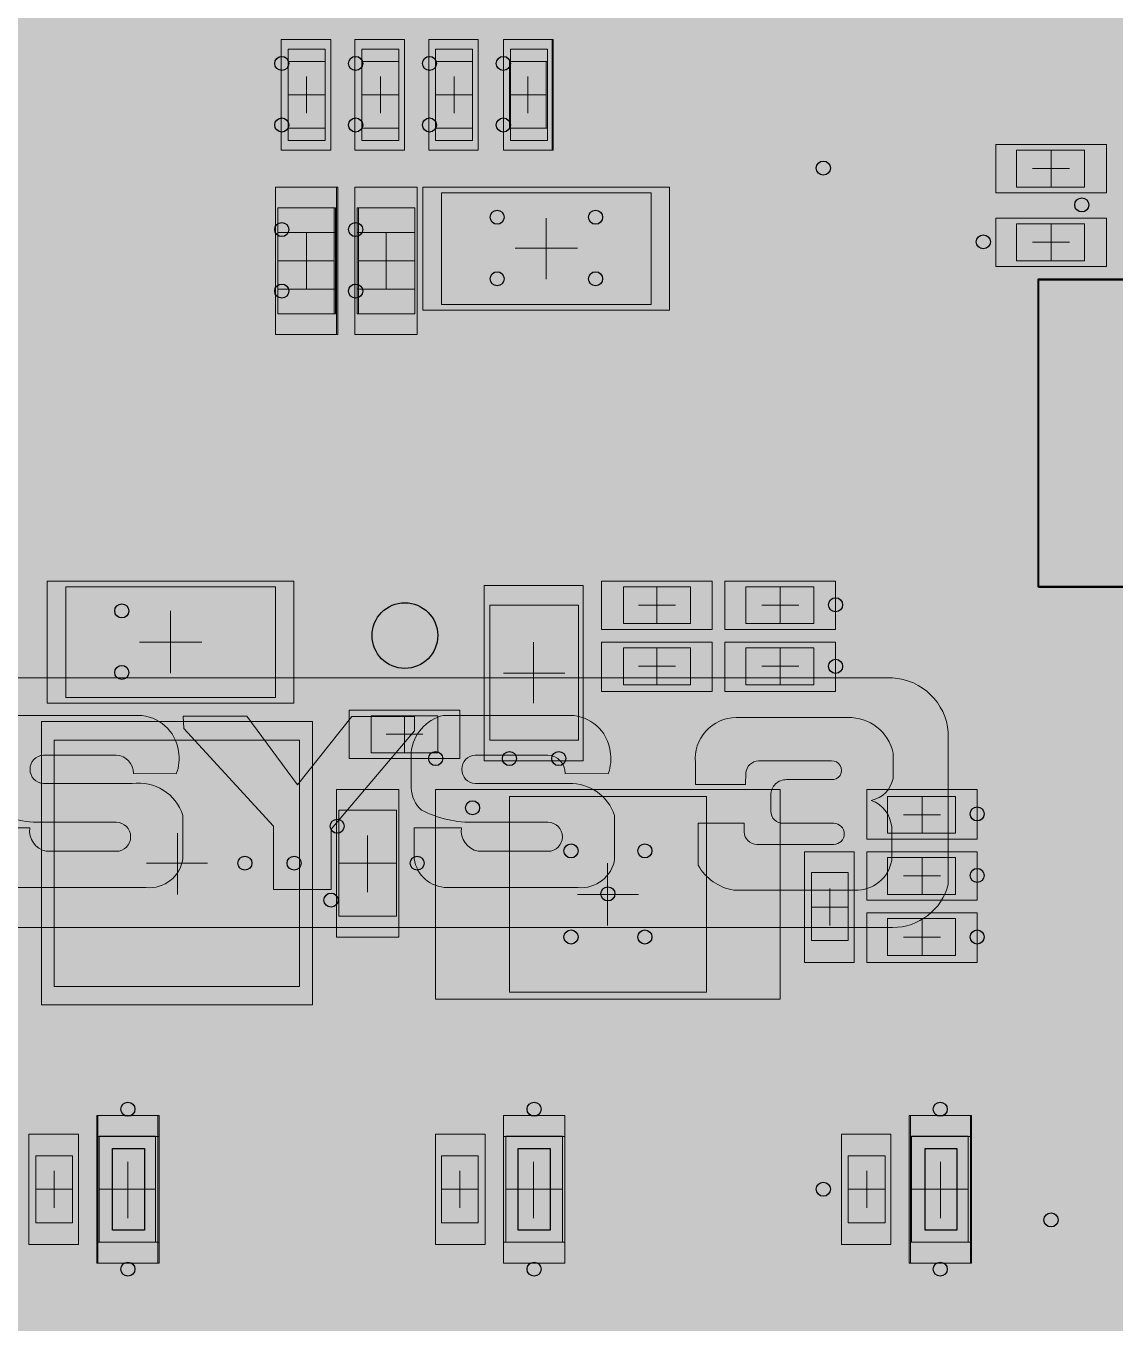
# Model space of a CAD drawing. Header units: metres. Extents: x 18 to 150, y 19 to 107.
# Drawn here: x 87.94 to 105.64, y 40.92 to 62.01 of the extents above; entities that cross this region are included whole.
import ezdxf

# ---------------------------------------------------------------- set-up
doc = ezdxf.new("R2010")
doc.units = ezdxf.units.M
for name, color, linetype, lineweight in [('7-SEG', 253, 'Continuous', 0), ('CAPACITOR', 43, 'Continuous', 0), ('LED_GREEN', 80, 'Continuous', 0)]:
    doc.layers.add(name, color=color, linetype=linetype, lineweight=lineweight)
for name, color, linetype, lineweight, true_color in [('ANNOTATION OUTLINE', 7, 'Continuous', 0, 0xffffff), ('LED_BLB', 7, 'Continuous', 0, 0xf1eb9d), ('METAL', 7, 'Continuous', 0, 0xc1c6c8)]:
    doc.layers.add(name, color=color, linetype=linetype, lineweight=lineweight, true_color=true_color)
doc.layers.add('LED_BLB_IN', color=7, linetype='Continuous', true_color=0xbabe74)
doc.layers.add('PCB', color=7, linetype='Continuous', true_color=0x1d428a)
for name, color, linetype in [('PadHoleLayer', 156, 'Continuous'), ('PDF_Geometry', 6, 'Continuous'), ('SWITCH_BASE', 251, 'Continuous'), ('Switches', 250, 'Continuous'), ('ViaHoleLayer', 16, 'Continuous')]:
    doc.layers.add(name, color=color, linetype=linetype)

# ---------------------------------------------------------------- blocks, each defined once
blk = doc.blocks.new('*U20')
at = {"layer": 'LED_BLB_IN'}
h = blk.add_hatch(color=256, dxfattribs=at)
h.dxf.hatch_style = 1
h.paths.add_polyline_path([(-0.2588016763149099, 0.6615313378169034), (0.2588016763149028, 0.6615313378169034), (0.2588016763149028, -0.6615313378168963), (-0.2588016763149099, -0.6615313378168963)])
h = blk.add_hatch(color=256, dxfattribs=at)
h.dxf.hatch_style = 1
h.paths.add_polyline_path([(-0.2588016763149099, 0.6615313378169034), (0.2588016763149028, 0.6615313378169034), (0.2588016763149028, -0.6615313378168963), (-0.2588016763149099, -0.6615313378168963)])
at = {"layer": 'LED_GREEN', "transparency": 33554534}
h = blk.add_hatch(color=256, dxfattribs=at)
h.dxf.hatch_style = 1
h.paths.add_polyline_path([(-0.4963328445464015, 0.8615313378169063), (0.4963328445464015, 0.8615313378169063), (0.4963328445464015, -0.8615313378168992), (-0.4963328445464015, -0.8615313378168992)])
at = {"layer": 'METAL'}
h = blk.add_hatch(color=256, dxfattribs=at)
h.dxf.hatch_style = 1
h.paths.add_polyline_path([(-0.4963328445464015, 1.198637639297367), (0.4963328445464015, 1.198637639297367), (0.4963328445464015, -1.19863763929736), (-0.4963328445464015, -1.19863763929736)])
at = {"layer": 'LED_BLB_IN'}
blk.add_lwpolyline([(-0.2588016763149099, 0.6615313378169034), (0.2588016763149028, 0.6615313378169034), (0.2588016763149028, -0.6615313378168963), (-0.2588016763149099, -0.6615313378168963)], close=True, dxfattribs=at)
at = {"layer": 'LED_GREEN'}
blk.add_lwpolyline([(0.4963328445464015, -0.8616376392973564), (0.4963328445464015, 0.8606376392973658), (-0.4963328445464015, 0.8606376392973658), (-0.4963328445464015, -0.8616376392973564)], close=True, dxfattribs=at)
at = {"layer": 'METAL'}
blk.add_lwpolyline([(-0.4963328445464015, 1.198637639297367), (0.4963328445464015, 1.198637639297367), (0.4963328445464015, -1.19863763929736), (-0.4963328445464015, -1.19863763929736)], close=True, dxfattribs=at)
blk = doc.blocks.new('*U4')
at = {"layer": 'METAL'}
h = blk.add_hatch(color=254, dxfattribs=at)
h.dxf.hatch_style = 1
h.paths.add_polyline_path([(-2.109041830156157, 2.500205069313413), (-2.109041830156162, 4.059041830156125), (-1.209041830156157, 4.059041830156128), (-1.209041830156151, 2.500205069313416)])
h = blk.add_hatch(color=254, dxfattribs=at)
h.dxf.hatch_style = 1
h.paths.add_polyline_path([(2.090163877273229, 2.500205069313428), (2.090163877273223, 4.059041830156139), (1.190163877273217, 4.059041830156136), (1.190163877273223, 2.500205069313425)])
h = blk.add_hatch(color=256, dxfattribs=at)
h.dxf.hatch_style = 1
h.paths.add_polyline_path([(-2.500205069313425, -2.500205069313422), (-2.500205069313443, 2.500205069313411), (2.500205069313411, 2.500205069313429), (2.500205069313429, -2.500205069313404)])
h = blk.add_hatch(color=254, dxfattribs=at)
h.dxf.hatch_style = 1
h.paths.add_polyline_path([(-2.109041830156139, -2.518858284662028), (-2.109041830156133, -4.077695045504739), (-1.209041830156128, -4.077695045504736), (-1.209041830156133, -2.518858284662024)])
h = blk.add_hatch(color=254, dxfattribs=at)
h.dxf.hatch_style = 1
h.paths.add_polyline_path([(2.090163877273246, -2.518858284662012), (2.090163877273252, -4.077695045504725), (1.190163877273246, -4.077695045504727), (1.190163877273241, -2.518858284662016)])
at = {"layer": 'Switches'}
h = blk.add_hatch(color=256, dxfattribs=at)
h.dxf.hatch_style = 1
edge = h.paths.add_edge_path()
edge.add_arc((-1.659041830156151, 1.659041830156132), 0.45, 90.0000000000002, 450.0000000000002)
h = blk.add_hatch(color=256, dxfattribs=at)
h.dxf.hatch_style = 1
edge = h.paths.add_edge_path()
edge.add_arc((1.640163877273229, 1.659041830156144), 0.45, 90.00000000000023, 450.0000000000002, ccw=False)
h = blk.add_hatch(color=256, dxfattribs=at)
h.dxf.hatch_style = 1
edge = h.paths.add_edge_path()
edge.add_arc((-0.00943897644145505, -0.009326607674285758), 1.259326511255622, 90.0000000000002, 450.0000000000002)
h = blk.add_hatch(color=256, dxfattribs=at)
h.dxf.hatch_style = 1
edge = h.paths.add_edge_path()
edge.add_arc((-1.659041830156139, -1.677695045504744), 0.45, 270.0000000000002, 630.0000000000002, ccw=False)
h = blk.add_hatch(color=256, dxfattribs=at)
h.dxf.hatch_style = 1
edge = h.paths.add_edge_path()
edge.add_arc((1.640163877273241, -1.677695045504732), 0.45, 270.0000000000002, 630.0000000000002)
at = {"layer": 'SWITCH_BASE'}
blk.add_lwpolyline([(-2.500205069313425, -2.500205069313422), (-2.500205069313443, 2.500205069313411), (2.500205069313411, 2.500205069313429), (2.500205069313429, -2.500205069313404)], close=True, dxfattribs=at)
blk = doc.blocks.new('CAP_MED')
at = {"layer": 'CAPACITOR'}
h = blk.add_hatch(color=256, dxfattribs=at)
h.dxf.hatch_style = 1
h.paths.add_polyline_path([(-0.4681844683727832, 0.861475153433318), (0.4681844683727832, 0.861475153433318), (0.4681844683727832, -0.8614751534333323), (-0.4681844683727832, -0.8614751534333323)])
at = {"layer": 'METAL'}
h = blk.add_hatch(color=256, dxfattribs=at)
h.dxf.hatch_style = 1
h.paths.add_polyline_path([(-0.5056032678371167, 1.198581454913779), (0.505715636604279, 1.198581454913779), (0.505715636604279, -1.198581454913779), (-0.5056032678371167, -1.198581454913779)])
h = blk.add_hatch(color=256, dxfattribs=at)
h.dxf.hatch_style = 1
h.paths.add_polyline_path([(-0.4681844683727832, 0.4614751534333124), (-0.4681844683727832, 0.861475153433318), (0.4681844683727832, 0.861475153433318), (0.4681844683727832, 0.4614751534333124)])
h = blk.add_hatch(color=256, dxfattribs=at)
h.dxf.hatch_style = 1
h.paths.add_polyline_path([(-0.4681844683727832, -0.8614751534333323), (-0.4681844683727832, -0.4614751534333266), (0.4681844683727832, -0.4614751534333266), (0.4681844683727832, -0.8614751534333323)])
at = {"layer": '7-SEG'}
for points in [[(-0.4681844683727832, 0.4614751534333124), (-0.4681844683727832, 0.861475153433318), (0.4681844683727832, 0.861475153433318), (0.4681844683727832, 0.4614751534333124)], [(-0.4681844683727832, -0.8614751534333323), (-0.4681844683727832, -0.4614751534333266), (0.4681844683727832, -0.4614751534333266), (0.4681844683727832, -0.8614751534333323)]]:
    blk.add_lwpolyline(points, close=True, dxfattribs=at)
at = {"layer": 'CAPACITOR'}
blk.add_lwpolyline([(-0.4681844683727832, 0.861475153433318), (0.4681844683727832, 0.861475153433318), (0.4681844683727832, -0.8614751534333323), (-0.4681844683727832, -0.8614751534333323), (-0.4681844683727832, 0.861475153433318)], dxfattribs=at)
at = {"layer": 'METAL'}
blk.add_lwpolyline([(-0.5056032678371167, 1.198581454913779), (0.505715636604279, 1.198581454913779), (0.505715636604279, -1.198581454913779), (-0.5056032678371167, -1.198581454913779)], close=True, dxfattribs=at)
blk = doc.blocks.new('CAP_SMALL')
at = {"layer": 'CAPACITOR'}
h = blk.add_hatch(color=256, dxfattribs=at)
h.dxf.hatch_style = 1
h.paths.add_polyline_path([(-0.2903047099582494, 0.5430782516850172), (0.3090702940740044, 0.5430782516850172), (0.3090702940740044, -0.5431906204521937), (-0.2903047099582494, -0.5431906204521937)])
at = {"layer": 'METAL'}
h = blk.add_hatch(color=256, dxfattribs=at)
h.dxf.hatch_style = 1
h.paths.add_polyline_path([(-0.4026734771184124, 0.8989501372812327), (0.4026734771184124, 0.8989501372812327), (0.4026734771184124, -0.8989501372812327), (-0.4026734771184124, -0.8989501372812327)])
h = blk.add_hatch(color=256, dxfattribs=at)
h.dxf.hatch_style = 1
h.paths.add_polyline_path([(-0.2903047099582494, 0.5430782516850172), (-0.2903047099582494, 0.7430782516850201), (0.3090702940740044, 0.7430782516850201), (0.3090702940740044, 0.5430782516850172)])
h = blk.add_hatch(color=256, dxfattribs=at)
h.dxf.hatch_style = 1
h.paths.add_polyline_path([(-0.2903047099582494, 0.5430782516850172), (0.3090702940740044, 0.5430782516850172), (0.3090702940740044, -0.5431906204521937), (-0.2903047099582494, -0.5431906204521937)])
h = blk.add_hatch(color=256, dxfattribs=at)
h.dxf.hatch_style = 1
h.paths.add_polyline_path([(-0.2903047099582494, -0.7431906204521965), (-0.2903047099582494, -0.5431906204521937), (0.3090702940740044, -0.5431906204521937), (0.3090702940740044, -0.7431906204521965)])
at = {"layer": '7-SEG'}
for points in [[(-0.2903047099582494, 0.5430782516850172), (-0.2903047099582494, 0.7430782516850201), (0.3090702940740044, 0.7430782516850201), (0.3090702940740044, 0.5430782516850172)], [(-0.2903047099582494, -0.7431906204521965), (-0.2903047099582494, -0.5431906204521937), (0.3090702940740044, -0.5431906204521937), (0.3090702940740044, -0.7431906204521965)]]:
    blk.add_lwpolyline(points, close=True, dxfattribs=at)
at = {"layer": 'CAPACITOR'}
blk.add_lwpolyline([(-0.2903047099582494, 0.5430782516850172), (0.3090702940740044, 0.5430782516850172), (0.3090702940740044, -0.5431906204521937), (-0.2903047099582494, -0.5431906204521937), (-0.2903047099582494, 0.5430782516850172)], dxfattribs=at)
at = {"layer": 'METAL'}
blk.add_lwpolyline([(-0.4026734771184124, 0.8989501372812327), (0.4026734771184124, 0.8989501372812327), (0.4026734771184124, -0.8989501372812327), (-0.4026734771184124, -0.8989501372812327)], close=True, dxfattribs=at)
blk.add_lwpolyline([(-0.4026734771184124, 0.8989501372812327), (0.4026734771184124, 0.8989501372812327), (0.4026734771184124, -0.8989501372812327), (-0.4026734771184124, -0.8989501372812327)], close=True, dxfattribs=at)

msp = doc.modelspace()

# ---------------------------------------------------------------- hatches: boundary and pattern name
at = {"layer": 'ANNOTATION OUTLINE'}
h = msp.add_hatch(color=256, dxfattribs=at)
h.dxf.hatch_style = 1
edge = h.paths.add_edge_path()
edge.add_line((78.8062739261868, 48.0548614909535), (78.8062739261868, 50.52602093589906))
edge.add_arc((79.76337027819466, 50.45209825816541), 0.9599468679619984, 88.10441103960301, 175.5834485212012, ccw=False)
edge.add_line((79.79512362479477, 51.41151981008602), (102.0236468322614, 51.41151981008602))
edge.add_arc((101.9688694002259, 50.44875329869313), 0.964323556966244, 4.595823029353312, 86.74361790782137, ccw=False)
edge.add_line((102.9300923893188, 50.52602093589906), (102.9300923893188, 48.0548614909535))
edge.add_arc((102.0271039428955, 48.28705692009242), 0.9323641196908994, 269.78755263277344, 345.5793220945554, ccw=False)
edge.add_line((102.0236468322614, 47.35469920972957), (79.79512362479477, 47.35469920972957))
edge.add_arc((79.70553883319053, 48.27654204013297), 0.9261855315501992, 193.84805528401, 275.55058100663445, ccw=False)
edge = h.paths.add_edge_path(flags=16)
edge.add_line((82.98510717907288, 49.79812098664058), (82.98510717907288, 50.28565594441807))
edge.add_arc((82.2950552384761, 50.00645669828133), 0.7443949890781898, 22.02855775828791, 93.100299622654)
edge.add_line((82.25479535403133, 50.74976218155803), (79.71174794811941, 50.74976218155803))
edge.add_line((79.71174794811941, 50.74976218155803), (79.71174794811941, 48.02520090088274))
edge.add_line((79.71174794811941, 48.02520090088274), (82.55474450153974, 48.02520090088274))
edge.add_arc((82.53917816188938, 48.60584227207855), 0.5808499917140921, 271.5356673328505, 352.8566010342709)
edge.add_line((83.11551961379291, 48.53361178203454), (83.11551961379291, 48.96380551460106))
edge.add_arc((82.56635778497323, 48.88065958805867), 0.5554205247676447, 8.60948664503637, 70.9379565499528)
edge.add_arc((82.42335571439168, 49.86981165395829), 0.5663075664795051, 304.9477962192029, 352.7272316233658)
h.paths.add_polyline_path([(84.3211454145735, 48.54101874441733), (84.05015283311468, 48.02520090088274), (83.07362969176825, 48.02520090088274), (84.58918395969567, 50.76279876275726), (85.77593985390968, 50.76279876275726), (87.22352061756374, 48.02520090088274), (86.28454889697014, 48.02520090088274), (85.9675480484268, 48.54101874441733)], flags=16)
edge = h.paths.add_edge_path(flags=16)
edge.add_arc((88.24020878406918, 49.92617215942875), 0.2317524088900798, 93.22415842829707, 266.7758415717029)
edge.add_line((88.22717445229637, 49.69478658247635), (89.66610231010668, 49.69478658247635))
edge.add_arc((89.77390874379276, 48.94785277577604), 0.7546736637354787, 17.67267345670001, 98.2128969886495, ccw=False)
edge.add_line((90.49296662380584, 49.17695559969366), (90.49296662380584, 48.47136299429746))
edge.add_arc((89.94821302405337, 48.55218705119573), 0.5507168170818523, 264.7258946353712, 351.5606996783325, ccw=False)
edge.add_line((89.8975908238483, 48.00380178018349), (87.77125529552563, 48.00380178018349))
edge.add_arc((87.94213641874963, 48.74045901936024), 0.7562170629560043, 200.8452384667204, 256.9401727509485, ccw=False)
edge.add_line((87.2354175385708, 48.47136299429746), (87.2334583156296, 48.97198889548929))
edge.add_line((87.2334583156296, 48.97198889548929), (88.00331063446356, 48.97198889548929))
edge.add_arc((88.34328883553252, 48.92804796470352), 0.3428060422460574, 172.6355570763972, 258.2248914790122)
edge.add_line((88.27333214077976, 48.59245588574504), (89.40796093678273, 48.59245588574504))
edge.add_arc((89.40735895159087, 48.82904106960814), 0.2365859497301298, 270.1457873896588, 449.8542126103412)
edge.add_line((89.40796093678273, 49.06562625347124), (88.22717445229637, 49.06562625347124))
edge.add_arc((88.17139637025547, 50.84213362148233), 1.777382801490396, 242.63968610301822, 271.7983596365639, ccw=False)
edge.add_arc((87.69763041194577, 49.64337799081471), 0.5118192287663368, 182.3538088287153, 227.9068199236645, ccw=False)
edge.add_line((87.18624302294506, 49.62235749353204), (87.18624302294506, 50.19952058412503))
edge.add_arc((87.87280451010915, 50.1318932777918), 0.6898841411562138, 103.51183434436763, 174.3744295424513, ccw=False)
edge.add_line((87.71161570194727, 50.80268258625028), (89.76628872081847, 50.80268258625028))
edge.add_arc((89.75680036914359, 50.13300570486025), 0.6697440961186482, 7.527248651561706, 89.18825608791849, ccw=False)
edge.add_arc((89.73990807090115, 50.09860757741394), 0.6917323320152199, -20.957002484114582, 10.169520137843108, ccw=False)
edge.add_line((90.38588168671845, 49.85119757999439), (89.68885397595318, 49.8559764429923))
edge.add_arc((89.39480755598552, 49.8637040291438), 0.2941479435310138, 358.4946044071015, 447.4370563871065)
edge.add_line((89.40796093678273, 50.15755773638114), (88.22717445229637, 50.15755773638114))
h.paths.add_polyline_path([(90.49641293767218, 50.79081757607889), (91.52944899827173, 50.78749753792693), (92.35497466297784, 49.67271383906836), (93.2358111252936, 50.78201352088354), (94.2575791374129, 50.78201352088354), (94.2575791374129, 50.55310996460435), (92.90109271400547, 48.95078820198239), (92.90109271400547, 47.9735480955643), (91.96740865678885, 47.9735480955643), (91.96740865678885, 49.00361190688784), (90.50864094697067, 50.58900067446268)], flags=16)
edge = h.paths.add_edge_path(flags=16)
edge.add_arc((95.25632042753455, 49.92617215942875), 0.2317524088900798, 93.22415842829707, 266.7758415717029)
edge.add_line((95.24328609576173, 49.69478658247635), (96.76494058034007, 49.69478658247635))
edge.add_arc((96.7892246690127, 48.9360946165473), 0.7590805070135522, 18.500095805632213, 91.83328806552078, ccw=False)
edge.add_line((97.5090782672712, 49.17695559969366), (97.5090782672712, 48.47136299429746))
edge.add_arc((96.96432466751874, 48.55218705119573), 0.5507168170818523, 264.7258946353712, 351.5606996783325, ccw=False)
edge.add_line((96.91370246731367, 48.00380178018349), (94.787366938991, 48.00380178018349))
edge.add_arc((94.79028724441767, 48.54797139389419), 0.5441774496153232, 188.0928880877149, 269.69252312995286, ccw=False)
edge.add_line((94.25152918203617, 48.47136299429746), (94.24956995909497, 48.97198889548929))
edge.add_line((94.24956995909497, 48.97198889548929), (95.01942227792892, 48.97198889548929))
edge.add_arc((95.35940047899788, 48.92804796470352), 0.3428060422460574, 172.6355570763972, 258.2248914790122)
edge.add_line((95.28944378424512, 48.59245588574504), (96.4240725802481, 48.59245588574504))
edge.add_arc((96.42347059505623, 48.82904106960814), 0.2365859497301298, 270.1457873896588, 449.8542126103412)
edge.add_line((96.4240725802481, 49.06562625347124), (95.24328609576173, 49.06562625347124))
edge.add_arc((95.18750801372083, 50.84213362148233), 1.777382801490396, 242.63968610301822, 271.7983596365639, ccw=False)
edge.add_arc((94.71374205541113, 49.64337799081471), 0.5118192287663368, 182.3538088287153, 227.9068199236645, ccw=False)
edge.add_line((94.20235466641043, 49.62235749353204), (94.20235466641043, 50.19952058412503))
edge.add_arc((94.88891615357451, 50.1318932777918), 0.6898841411562138, 103.51183434436763, 174.3744295424513, ccw=False)
edge.add_line((94.72772734541263, 50.80268258625028), (96.78240036428383, 50.80268258625028))
edge.add_arc((96.77291201260896, 50.13300570486025), 0.6697440961186482, 7.527248651561706, 89.18825608791849, ccw=False)
edge.add_arc((96.75601971436652, 50.09860757741394), 0.6917323320152199, -20.957002484114582, 10.169520137843108, ccw=False)
edge.add_line((97.40199333018381, 49.85119757999439), (96.70496561941854, 49.8559764429923))
edge.add_arc((96.41091919945089, 49.8637040291438), 0.2941479435310138, 358.4946044071015, 447.4370563871065)
edge.add_line((96.4240725802481, 50.15755773638114), (95.24328609576173, 50.15755773638114))
edge = h.paths.add_edge_path(flags=16)
edge.add_line((99.6378260609647, 49.67988333856158), (98.82257296696048, 49.67988333856158))
edge.add_line((98.82257296696048, 49.67988333856158), (98.82257296696048, 50.03464643136795))
edge.add_arc((99.4852305726912, 50.10043619079818), 0.6659154562545099, 90.23152005394542, 185.6698409540782, ccw=False)
edge.add_arc((100.3893015131348, -173.6346850582403), 224.402863286932, 89.76847994605458, 90.23152005394542, ccw=False)
edge.add_arc((101.3227996960102, 50.04042992391574), 0.7264084881927113, 11.870785716692183, 92.10932353155948, ccw=False)
edge.add_line((102.0336732111191, 50.18985594987896), (102.0336732111191, 49.77463934675779))
edge.add_arc((101.5864117895912, 49.86629150552854), 0.4565554702273399, 281.7813928323709, 348.4193527712505, ccw=False)
edge.add_arc((101.5086022898143, 48.94405187848049), 0.5051363034324532, 5.409354437590196, 70.20972485011231, ccw=False)
edge.add_line((102.0114890125003, 48.99167150879748), (102.0114890125003, 48.44375403332958))
edge.add_arc((101.4369223716705, 48.54428180115625), 0.5832946569776745, 267.6030939454391, 350.0758245525009, ccw=False)
edge.add_line((101.4125279966397, 47.96149747456059), (99.44371818143986, 47.96149747456059))
edge.add_arc((99.58026996966038, 48.76951826616946), 0.8194778767840182, 209.4870244363966, 260.40790714969506, ccw=False)
edge.add_line((98.86694136419806, 48.36614958720736), (98.86694136419806, 49.04796034653816))
edge.add_line((98.86694136419806, 49.04796034653816), (99.6156434057018, 49.04796034653816))
edge.add_line((99.6156434057018, 49.04796034653816), (99.6156434057018, 48.90938133632937))
edge.add_arc((99.82307886728208, 48.91172002370702), 0.2074486446802485, 180.6459418188213, 269.3825642689907)
edge.add_line((99.82084338453615, 48.70428342424452), (101.0686790914717, 48.70428342424452))
edge.add_arc((101.0686790914717, 48.87612188539134), 0.1718384611468196, 270, 450)
edge.add_line((101.0686790914717, 49.04796034653816), (100.2508192692451, 49.04796034653816))
edge.add_arc((100.2443740838122, 49.24401122129267), 0.1961567890929956, 179.4596274802282, 271.8829243882726, ccw=False)
edge.add_line((100.0482260186332, 49.24586120340132), (100.0482260186332, 49.50926265272619))
edge.add_arc((100.2968972959784, 49.50892057728036), 0.2486715126268448, 88.34044051986149, 179.9211832296518, ccw=False)
edge.add_line((100.3040990038157, 49.7574877846838), (101.0277786150839, 49.7574877846838))
edge.add_arc((101.0428400214595, 49.9097407560558), 0.1529961216946877, 264.3504780098234, 454.00913209352)
edge.add_line((101.0321432257485, 50.06236248391633), (99.84857286113174, 50.06236248391633))
edge.add_arc((99.85026428756946, 49.85534335983549), 0.2070260337701305, 90.46811829729587, 177.9335867042504)
edge.add_line((99.6433728822974, 49.86280828335441), (99.6378260609647, 49.67988333856158))
at = {"layer": 'PCB'}
h = msp.add_hatch(color=256, dxfattribs=at)
h.dxf.hatch_style = 1
h.paths.add_polyline_path([(25.4, 96.52), (147.32, 96.52), (147.32, 25.4), (25.4, 25.4)])
edge = h.paths.add_edge_path(flags=16)
edge.add_arc((29.21, 92.71), 1.828799999999999, 0, 360)
edge = h.paths.add_edge_path(flags=16)
edge.add_arc((29.21, 29.21), 1.828799999999999, 0, 360)
edge = h.paths.add_edge_path(flags=16)
edge.add_arc((143.51, 29.21), 1.828799999999994, 0, 360)
edge = h.paths.add_edge_path(flags=16)
edge.add_arc((143.51, 92.71), 1.828800000000002, 0, 360)

# ---------------------------------------------------------------- linework, layer by layer
at = {"layer": 'ANNOTATION OUTLINE'}
for points in [[(78.8062739261868, 48.0548614909535), (78.8062739261868, 50.52602093589906, -0.4013844606860855), (79.79512362479477, 51.41151981008602), (102.0236468322614, 51.41151981008602, -0.3746198808330872), (102.9300923893188, 50.52602093589906), (102.9300923893188, 48.0548614909535, -0.3433116314629467), (102.0236468322614, 47.35469920972957), (79.79512362479477, 47.35469920972957, -0.3724059760641038)], [(88.22717445229637, 50.15755773638114, 0.9452537189138098), (88.22717445229637, 49.69478658247635), (89.66610231010668, 49.69478658247635, -0.3666419657287718), (90.49296662380584, 49.17695559969366), (90.49296662380584, 48.47136299429746, -0.3981242584053341), (89.8975908238483, 48.00380178018349), (87.77125529552563, 48.00380178018349, -0.2497680275884146), (87.2354175385708, 48.47136299429746), (87.2334583156296, 48.97198889548929), (88.00331063446356, 48.97198889548929, 0.3918420308565022), (88.27333214077976, 48.59245588574504), (89.40796093678273, 48.59245588574504, 0.9974587617236974), (89.40796093678273, 49.06562625347124), (88.22717445229637, 49.06562625347124, -0.1279196788284098), (87.35453838189869, 49.26357964714646, -0.201422014634716), (87.18624302294506, 49.62235749353204), (87.18624302294506, 50.19952058412503, -0.3194416764976627), (87.71161570194727, 50.80268258625028), (89.76628872081847, 50.80268258625028, -0.3721997082039172), (90.42077306190276, 50.22074063265939, -0.1366563534795709), (90.38588168671845, 49.85119757999439), (89.68885397595318, 49.8559764429923, 0.4088177038018209), (89.40796093678273, 50.15755773638114)], [(95.24328609576173, 50.15755773638114, 0.9452537189138098), (95.24328609576173, 49.69478658247635), (96.76494058034007, 49.69478658247635, -0.3313632292207883), (97.5090782672712, 49.17695559969366), (97.5090782672712, 48.47136299429746, -0.3981242584053341), (96.91370246731367, 48.00380178018349), (94.787366938991, 48.00380178018349, -0.3718948536780731), (94.25152918203617, 48.47136299429746), (94.24956995909497, 48.97198889548929), (95.01942227792892, 48.97198889548929, 0.3918420308565022), (95.28944378424512, 48.59245588574504), (96.4240725802481, 48.59245588574504, 0.9974587617236974), (96.4240725802481, 49.06562625347124), (95.24328609576173, 49.06562625347124, -0.1279196788284098), (94.37065002536406, 49.26357964714646, -0.201422014634716), (94.20235466641043, 49.62235749353204), (94.20235466641043, 50.19952058412503, -0.3194416764976627), (94.72772734541263, 50.80268258625028), (96.78240036428383, 50.80268258625028, -0.3721997082039172), (97.43688470536813, 50.22074063265939, -0.1366563534795709), (97.40199333018381, 49.85119757999439), (96.70496561941854, 49.8559764429923, 0.4088177038018209), (96.4240725802481, 50.15755773638114)], [(99.6378260609647, 49.67988333856158), (98.82257296696048, 49.67988333856158), (98.82257296696048, 50.03464643136795, -0.4422952767347978), (99.48253975734474, 50.76634621053915, -0.002020396361951574), (101.2960632689249, 50.76634621053915, -0.3651493805600393), (102.0336732111191, 50.18985594987896), (102.0336732111191, 49.77463934675779, -0.2992438688992251), (101.6796304398124, 49.41935394764664, -0.2905286093814998), (102.0114890125003, 48.99167150879748), (102.0114890125003, 48.44375403332958, -0.376237514752026), (101.4125279966397, 47.96149747456059), (99.44371818143986, 47.96149747456059, -0.2259140369003718), (98.86694136419806, 48.36614958720736), (98.86694136419806, 49.04796034653816), (99.6156434057018, 49.04796034653816), (99.6156434057018, 48.90938133632937, 0.4077698861900275), (99.82084338453615, 48.70428342424452), (101.0686790914717, 48.70428342424452, 0.9999999999999999), (101.0686790914717, 49.04796034653816), (100.2508192692451, 49.04796034653816, -0.4266562971373562), (100.0482260186332, 49.24586120340132), (100.0482260186332, 49.50926265272619, -0.4223175228205889), (100.3040990038157, 49.7574877846838), (101.0277786150839, 49.7574877846838, 1.088050581276274), (101.0321432257485, 50.06236248391633), (99.84857286113174, 50.06236248391633, 0.4013157173727678), (99.6433728822974, 49.86280828335441)]]:
    msp.add_lwpolyline(points, format="xyb", close=True, dxfattribs=at)
msp.add_lwpolyline([(90.49641293767218, 50.79081757607889), (91.52944899827173, 50.78749753792693), (92.35497466297784, 49.67271383906836), (93.2358111252936, 50.78201352088354), (94.2575791374129, 50.78201352088354), (94.2575791374129, 50.55310996460435), (92.90109271400547, 48.95078820198239), (92.90109271400547, 47.9735480955643), (91.96740865678885, 47.9735480955643), (91.96740865678885, 49.00361190688784), (90.50864094697067, 50.58900067446268)], close=True, dxfattribs=at)
at = {"layer": 'PadHoleLayer'}
msp.add_circle((94.09999976, 52.09999994), 0.5334, dxfattribs=at)
at = {"layer": 'PDF_Geometry', "lineweight": 20}
for points in [[(92.09082585329577, 61.78881485912281), (92.09082585329577, 59.99091458456034), (92.89613535127688, 59.99091458456034), (92.89613535127688, 61.78881485912281)], [(94.09473553431852, 61.78881485912281), (94.09473553431852, 59.99091458456034), (93.28942603633742, 59.99091458456034), (93.28942603633742, 61.78881485912281)], [(94.48802621937907, 61.78881485912281), (94.48802621937907, 59.99091458456034), (95.29333571736016, 59.99091458456034), (95.29333571736016, 61.78881485912281)], [(95.70535453028073, 61.78881485912281), (95.70535453028073, 59.99091458456034), (96.49193590040181, 59.99091458456034), (96.49193590040181, 61.78881485912281)], [(92.20319462045593, 61.43298042978232), (92.20319462045593, 60.34674901390083), (92.80249471197675, 60.34674901390083), (92.80249471197675, 61.43298042978232)], [(94.0010948950184, 61.43298042978232), (94.0010948950184, 60.34674901390083), (93.40179480349757, 60.34674901390083), (93.40179480349757, 61.43298042978232)], [(94.60039498653921, 61.43298042978232), (94.60039498653921, 60.34674901390083), (95.19969507806003, 60.34674901390083), (95.19969507806003, 61.43298042978232)], [(95.79899516958086, 61.43298042978232), (95.79899516958086, 60.34674901390083), (96.39829526110168, 60.34674901390083), (96.39829526110168, 61.43298042978232)], [(103.7022651265117, 60.08455522386047), (105.5001654010742, 60.08455522386047), (105.5001654010742, 59.29797385373939), (103.7022651265117, 59.29797385373939)], [(104.0393714279922, 59.99091458456034), (105.1443309717337, 59.99091458456034), (105.1443309717337, 59.39161449303952), (104.0393714279922, 59.39161449303952)], [(92.989775990577, 59.39161449303952), (91.99718521399565, 59.39161449303952), (91.99718521399565, 56.99441412695623), (92.989775990577, 56.99441412695623)], [(94.3007449407788, 59.39161449303952), (94.3007449407788, 56.99441412695623), (93.28942603633742, 56.99441412695623), (93.28942603633742, 59.39161449303952)], [(98.40220494212443, 59.39161449303952), (98.40220494212443, 57.38770481201677), (94.39438558007893, 57.38770481201677), (94.39438558007893, 59.39161449303952)], [(98.10255489636401, 59.29797385373939), (98.10255489636401, 57.4813454513169), (94.69403562583935, 57.4813454513169), (94.69403562583935, 59.29797385373939)], [(92.95231973485696, 59.05450819155906), (92.0346414697157, 59.05450819155906), (92.0346414697157, 57.3315204284367), (92.95231973485696, 57.3315204284367)], [(94.26328868505875, 59.05450819155906), (94.26328868505875, 57.3315204284367), (93.34561041991749, 57.3315204284367), (93.34561041991749, 59.05450819155906)], [(103.7022651265117, 58.88595504081883), (103.7022651265117, 58.09937367069774), (105.5001654010742, 58.09937367069774), (105.5001654010742, 58.88595504081883)], [(104.0393714279922, 58.79231440151869), (105.1443309717337, 58.79231440151869), (105.1443309717337, 58.19301430999788), (104.0393714279922, 58.19301430999788)], [(92.29683525975605, 52.98659476491074), (92.29683525975605, 51.00141321174802), (88.28901589771056, 51.00141321174802), (88.28901589771056, 52.98659476491074)], [(99.09514567294538, 52.98659476491074), (99.09514567294538, 52.20001339478966), (97.29724539838291, 52.20001339478966), (97.29724539838291, 52.98659476491074)], [(101.0990553539681, 52.98659476491074), (101.0990553539681, 52.20001339478966), (99.30115507940566, 52.20001339478966), (99.30115507940566, 52.98659476491074)], [(91.99718521399565, 52.89295412561061), (91.99718521399565, 51.09505385104814), (88.58866594347097, 51.09505385104814), (88.58866594347097, 52.89295412561061)], [(96.9975953526225, 52.91168225347064), (96.9975953526225, 50.06500681874673), (95.3869763566603, 50.06500681874673), (95.3869763566603, 52.91168225347064)], [(98.73931124360489, 52.89295412561061), (97.6530798277234, 52.89295412561061), (97.6530798277234, 52.29365403408979), (98.73931124360489, 52.29365403408979)], [(100.7432209246276, 52.89295412561061), (99.63826138088612, 52.89295412561061), (99.63826138088612, 52.29365403408979), (100.7432209246276, 52.29365403408979)], [(95.48061699596042, 52.5933040798502), (95.48061699596042, 50.40211312022719), (96.9226828411824, 50.40211312022719), (96.9226828411824, 52.5933040798502)], [(99.09514567294538, 51.99400398832937), (99.09514567294538, 51.18869449034828), (97.29724539838291, 51.18869449034828), (97.29724539838291, 51.99400398832937)], [(98.73931124360489, 51.90036334902925), (98.73931124360489, 51.30106325750842), (97.6530798277234, 51.30106325750842), (97.6530798277234, 51.90036334902925)], [(101.0990553539681, 51.99400398832937), (101.0990553539681, 51.18869449034828), (99.30115507940566, 51.18869449034828), (99.30115507940566, 51.99400398832937)], [(100.7432209246276, 51.90036334902925), (100.7432209246276, 51.30106325750842), (99.63826138088612, 51.30106325750842), (99.63826138088612, 51.90036334902925)], [(94.99368567159975, 50.88904444458786), (94.99368567159975, 50.10246307446678), (93.19578539703728, 50.10246307446678), (93.19578539703728, 50.88904444458786)], [(92.59648530551647, 50.70176316598761), (92.59648530551647, 46.09464371242129), (88.19537525841042, 46.09464371242129), (88.19537525841042, 50.70176316598761)], [(94.63785124225926, 50.79540380528773), (93.55161982637777, 50.79540380528773), (93.55161982637777, 50.19610371376691), (94.63785124225926, 50.19610371376691)], [(92.39047589905618, 50.40211312022719), (92.39047589905618, 46.3942937581817), (88.4013846648707, 46.3942937581817), (88.4013846648707, 50.40211312022719)], [(94.0010948950184, 49.59680362224609), (94.0010948950184, 47.1996032561628), (92.989775990577, 47.1996032561628), (92.989775990577, 49.59680362224609)], [(100.2001052166869, 46.18828435172141), (96.00500457604115, 46.18828435172141), (94.60039498653921, 46.18828435172141), (94.60039498653921, 49.59680362224609), (100.2001052166869, 49.59680362224609)], [(101.6047148061888, 49.59680362224609), (101.6047148061888, 48.79149412426499), (103.4026150807513, 48.79149412426499), (103.4026150807513, 49.59680362224609)], [(99.00150503364524, 49.48443485508594), (99.00150503364524, 46.30065311888157), (95.79899516958086, 46.30065311888157), (95.79899516958086, 49.48443485508594)], [(101.9418211076693, 49.48443485508594), (103.0467806514108, 49.48443485508594), (103.0467806514108, 48.88513476356511), (101.9418211076693, 48.88513476356511)], [(93.96363863929834, 49.25969732076562), (93.96363863929834, 47.53670955764326), (93.02723224629706, 47.53670955764326), (93.02723224629706, 49.25969732076562)], [(101.3987053997285, 46.78758444324224), (100.5933959017474, 46.78758444324224), (100.5933959017474, 48.5854847178047), (101.3987053997285, 48.5854847178047)], [(103.4026150807513, 47.79890334768363), (103.4026150807513, 48.5854847178047), (101.6047148061888, 48.5854847178047), (101.6047148061888, 47.79890334768363)], [(103.0467806514108, 47.89254398698375), (103.0467806514108, 48.49184407850458), (101.9418211076693, 48.49184407850458), (101.9418211076693, 47.89254398698375)], [(101.3050647604284, 47.14341887258273), (100.7057646689076, 47.14341887258273), (100.7057646689076, 48.24837841632424), (101.3050647604284, 48.24837841632424)], [(101.6047148061888, 47.59289394122334), (101.6047148061888, 46.78758444324224), (103.4026150807513, 46.78758444324224), (103.4026150807513, 47.59289394122334)], [(103.0467806514108, 47.49925330192321), (101.9418211076693, 47.49925330192321), (101.9418211076693, 46.89995321040239), (103.0467806514108, 46.89995321040239)], [(90.08691617227302, 44.29674343785882), (90.08691617227302, 41.89954307177554), (89.09432539569165, 41.89954307177554), (89.09432539569165, 44.29674343785882)], [(95.70535453028073, 44.29674343785882), (95.70535453028073, 41.89954307177554), (96.6979453068621, 41.89954307177554), (96.6979453068621, 44.29674343785882)], [(102.2976555370098, 44.29674343785882), (102.2976555370098, 41.89954307177554), (103.2902463135911, 41.89954307177554), (103.2902463135911, 44.29674343785882)], [(87.98936585195014, 43.99709339209841), (87.98936585195014, 42.19919311753594), (88.79467534993125, 42.19919311753594), (88.79467534993125, 43.99709339209841)], [(90.04945991655298, 43.95963713637836), (90.04945991655298, 42.236649373256), (89.13178165141171, 42.236649373256), (89.13178165141171, 43.95963713637836)], [(94.60039498653921, 43.99709339209841), (94.60039498653921, 42.19919311753594), (95.40570448452031, 42.19919311753594), (95.40570448452031, 43.99709339209841)], [(95.74281078600077, 43.95963713637836), (95.74281078600077, 42.236649373256), (96.66048905114204, 42.236649373256), (96.66048905114204, 43.95963713637836)], [(101.9980054912494, 43.99709339209841), (101.9980054912494, 42.19919311753594), (101.1926959932683, 42.19919311753594), (101.1926959932683, 43.99709339209841)], [(102.3351117927298, 43.95963713637836), (102.3351117927298, 42.236649373256), (103.2527900578711, 42.236649373256), (103.2527900578711, 43.95963713637836)], [(88.1017346191103, 43.64125896275793), (88.1017346191103, 42.55502754687643), (88.70103471063112, 42.55502754687643), (88.70103471063112, 43.64125896275793)], [(94.69403562583935, 43.64125896275793), (94.69403562583935, 42.55502754687643), (95.29333571736016, 42.55502754687643), (95.29333571736016, 43.64125896275793)], [(101.9043648519492, 43.64125896275793), (101.9043648519492, 42.55502754687643), (101.3050647604284, 42.55502754687643), (101.3050647604284, 43.64125896275793)]]:
    msp.add_lwpolyline(points, close=True, dxfattribs=at)
for points in [[(92.50284466621633, 60.59021467608116), (92.50284466621633, 61.18951476760198)], [(93.70144484925798, 60.59021467608116), (93.70144484925798, 61.18951476760198)], [(94.90004503229963, 60.59021467608116), (94.90004503229963, 61.18951476760198)], [(96.09864521534126, 60.59021467608116), (96.09864521534126, 61.18951476760198)], [(92.20319462045593, 60.88986472184158), (92.80249471197675, 60.88986472184158)], [(93.40179480349757, 60.88986472184158), (94.0010948950184, 60.88986472184158)], [(94.60039498653921, 60.88986472184158), (95.19969507806003, 60.88986472184158)], [(95.79899516958086, 60.88986472184158), (96.39829526110168, 60.88986472184158)], [(104.6012152637929, 59.39161449303952), (104.6012152637929, 59.99091458456034)], [(104.3015652180325, 59.69126453879993), (104.9008653095533, 59.69126453879993)], [(96.39829526110168, 57.89336426423746), (96.39829526110168, 58.88595504081883)], [(92.50284466621633, 57.72481111349723), (92.50284466621633, 58.64248937863849)], [(93.79508548855812, 57.72481111349723), (93.79508548855812, 58.64248937863849)], [(104.6012152637929, 58.19301430999788), (104.6012152637929, 58.79231440151869)], [(104.3015652180325, 58.49266435575829), (104.9008653095533, 58.49266435575829)], [(95.89263580888098, 58.39902371645816), (96.90395471332238, 58.39902371645816)], [(92.0346414697157, 58.19301430999788), (92.95231973485696, 58.19301430999788)], [(93.34561041991749, 58.19301430999788), (94.26328868505875, 58.19301430999788)], [(98.19619553566415, 52.29365403408979), (98.19619553566415, 52.89295412561061)], [(100.2001052166869, 52.29365403408979), (100.2001052166869, 52.89295412561061)], [(97.89654548990373, 52.5933040798502), (98.49584558142456, 52.5933040798502)], [(99.90045517092648, 52.5933040798502), (100.4997552624473, 52.5933040798502)], [(90.2929255787333, 51.48834453610868), (90.2929255787333, 52.49966344055007)], [(89.7872661265126, 51.99400398832937), (90.798585030954, 51.99400398832937)], [(96.1922858546414, 51.00141321174802), (96.1922858546414, 51.99400398832937)], [(98.19619553566415, 51.30106325750842), (98.19619553566415, 51.90036334902925)], [(100.2001052166869, 51.30106325750842), (100.2001052166869, 51.90036334902925)], [(95.70535453028073, 51.48834453610868), (96.6979453068621, 51.48834453610868)], [(97.89654548990373, 51.60071330326884), (98.49584558142456, 51.60071330326884)], [(99.90045517092648, 51.60071330326884), (100.4997552624473, 51.60071330326884)], [(94.09473553431852, 50.19610371376691), (94.09473553431852, 50.79540380528773)], [(93.79508548855812, 50.49575375952733), (94.39438558007893, 50.49575375952733)], [(102.5036649434701, 48.88513476356511), (102.5036649434701, 49.48443485508594)], [(102.2040148977096, 49.18478480932553), (102.8033149892305, 49.18478480932553)], [(90.40529434589347, 47.89254398698375), (90.40529434589347, 48.88513476356511)], [(93.4954354427977, 47.93000024270381), (93.4954354427977, 48.84767850784506)], [(89.89963489367277, 48.39820343920444), (90.89222567025412, 48.39820343920444)], [(93.02723224629706, 48.39820343920444), (93.96363863929834, 48.39820343920444)], [(97.39088603768305, 47.38688453476306), (97.39088603768305, 48.39820343920444)], [(102.5036649434701, 47.89254398698375), (102.5036649434701, 48.49184407850458)], [(102.2040148977096, 48.19219403274416), (102.8033149892305, 48.19219403274416)], [(96.90395471332238, 47.89254398698375), (97.89654548990373, 47.89254398698375)], [(101.005414714668, 47.38688453476306), (101.005414714668, 47.98618462628388)], [(100.7057646689076, 47.68653458052347), (101.3050647604284, 47.68653458052347)], [(102.5036649434701, 46.89995321040239), (102.5036649434701, 47.49925330192321)], [(102.2040148977096, 47.1996032561628), (102.8033149892305, 47.1996032561628)], [(89.59998484791235, 42.62994005831654), (89.59998484791235, 43.5476183234578)], [(96.1922858546414, 42.62994005831654), (96.1922858546414, 43.5476183234578)], [(102.8033149892305, 42.62994005831654), (102.8033149892305, 43.5476183234578)], [(88.4013846648707, 42.79849320905677), (88.4013846648707, 43.39779330057759)], [(94.99368567159975, 42.79849320905677), (94.99368567159975, 43.39779330057759)], [(101.6047148061888, 42.79849320905677), (101.6047148061888, 43.39779330057759)], [(88.1017346191103, 43.09814325481717), (88.70103471063112, 43.09814325481717)], [(89.13178165141171, 43.09814325481717), (90.04945991655298, 43.09814325481717)], [(94.69403562583935, 43.09814325481717), (95.29333571736016, 43.09814325481717)], [(95.74281078600077, 43.09814325481717), (96.66048905114204, 43.09814325481717)], [(101.3050647604284, 43.09814325481717), (101.9043648519492, 43.09814325481717)], [(102.3351117927298, 43.09814325481717), (103.2527900578711, 43.09814325481717)]]:
    msp.add_lwpolyline(points, dxfattribs=at)
at = {"layer": 'PDF_Geometry', "lineweight": 40}
msp.add_lwpolyline([(109.3956159959595, 52.89295412561061), (104.3952058573327, 52.89295412561061), (104.3952058573327, 57.89336426423746), (109.3956159959595, 57.89336426423746)], close=True, dxfattribs=at)
msp.add_lwpolyline([(109.3956159959595, 52.89295412561061), (104.3952058573327, 52.89295412561061), (104.3952058573327, 57.89336426423746), (109.3956159959595, 57.89336426423746)], close=True, dxfattribs=at)
at = {"layer": 'ViaHoleLayer'}
for centre in [(92.10000122, 61.39999912), (93.29999882, 61.39999912), (94.49999896, 61.39999912), (95.69999909999999, 61.39999912), (92.10000122, 60.40000112), (93.29999882, 60.40000112), (94.49999896, 60.40000112), (95.69999909999999, 60.40000112), (100.89999886, 59.69999998), (105.10000062, 59.10000118), (95.59999930000001, 58.89999904), (97.20000118, 58.89999904), (92.10000122, 58.69999944), (93.29999882, 58.69999944), (103.49999874, 58.49999983999999), (95.59999930000001, 57.90000104), (97.20000118, 57.90000104), (92.10000122, 57.70000144), (93.29999882, 57.70000144), (101.100001, 52.59999893999999), (89.4999988, 52.49999913999999), (101.100001, 51.60000094), (89.4999988, 51.50000113999999), (94.59999876, 50.09999886), (95.7999989, 50.09999886), (96.59999984, 50.09999886), (95.2000001, 49.30000046), (103.39999894, 49.20000066), (92.99999942, 49.00000106), (96.79999944, 48.59999931999999), (97.99999958, 48.59999931999999), (91.49999988, 48.39999972), (92.30000082, 48.39999972), (94.29999936, 48.39999972), (103.39999894, 48.20000012), (92.89999962, 47.80000092), (97.40000077999998, 47.90000072), (96.79999944, 47.19999958), (97.99999958, 47.19999958), (103.39999894, 47.19999958), (89.60000113999997, 44.4000001), (96.20000064, 44.4000001), (102.80000014, 44.4000001), (100.89999886, 43.10000016), (104.59999908, 42.60000116), (89.60000113999997, 41.80000022), (96.20000064, 41.80000022), (102.80000014, 41.80000022)]:
    msp.add_circle(centre, 0.1143, dxfattribs=at)

# ---------------------------------------------------------------- block references
at = {"layer": '7-SEG'}
for name, p in [('CAP_SMALL', (92.49342441790269, 60.88976483849297)), ('CAP_SMALL', (93.69206205720006, 60.88976483849297)), ('CAP_SMALL', (94.89069969649742, 60.88976483849297)), ('CAP_SMALL', (96.10799055114337, 60.88976483849297)), ('CAP_MED', (92.50275102557698, 58.19297061103286)), ('CAP_MED', (93.79499184791877, 58.19297061103286))]:
    msp.add_blockref(name, p, dxfattribs=at)
at = {"layer": 'LED_BLB'}
for p in [(89.6093114555866, 43.09808082772427), (96.2015375498042, 43.09808082772427), (102.8126415969047, 43.09808082772427)]:
    msp.add_blockref('*U20', p, dxfattribs=at)
at = {"layer": 'METAL'}
msp.add_blockref('*U4', (106.904774990576, 55.38369524764541), dxfattribs=at)

doc.saveas('drawing.dxf')
